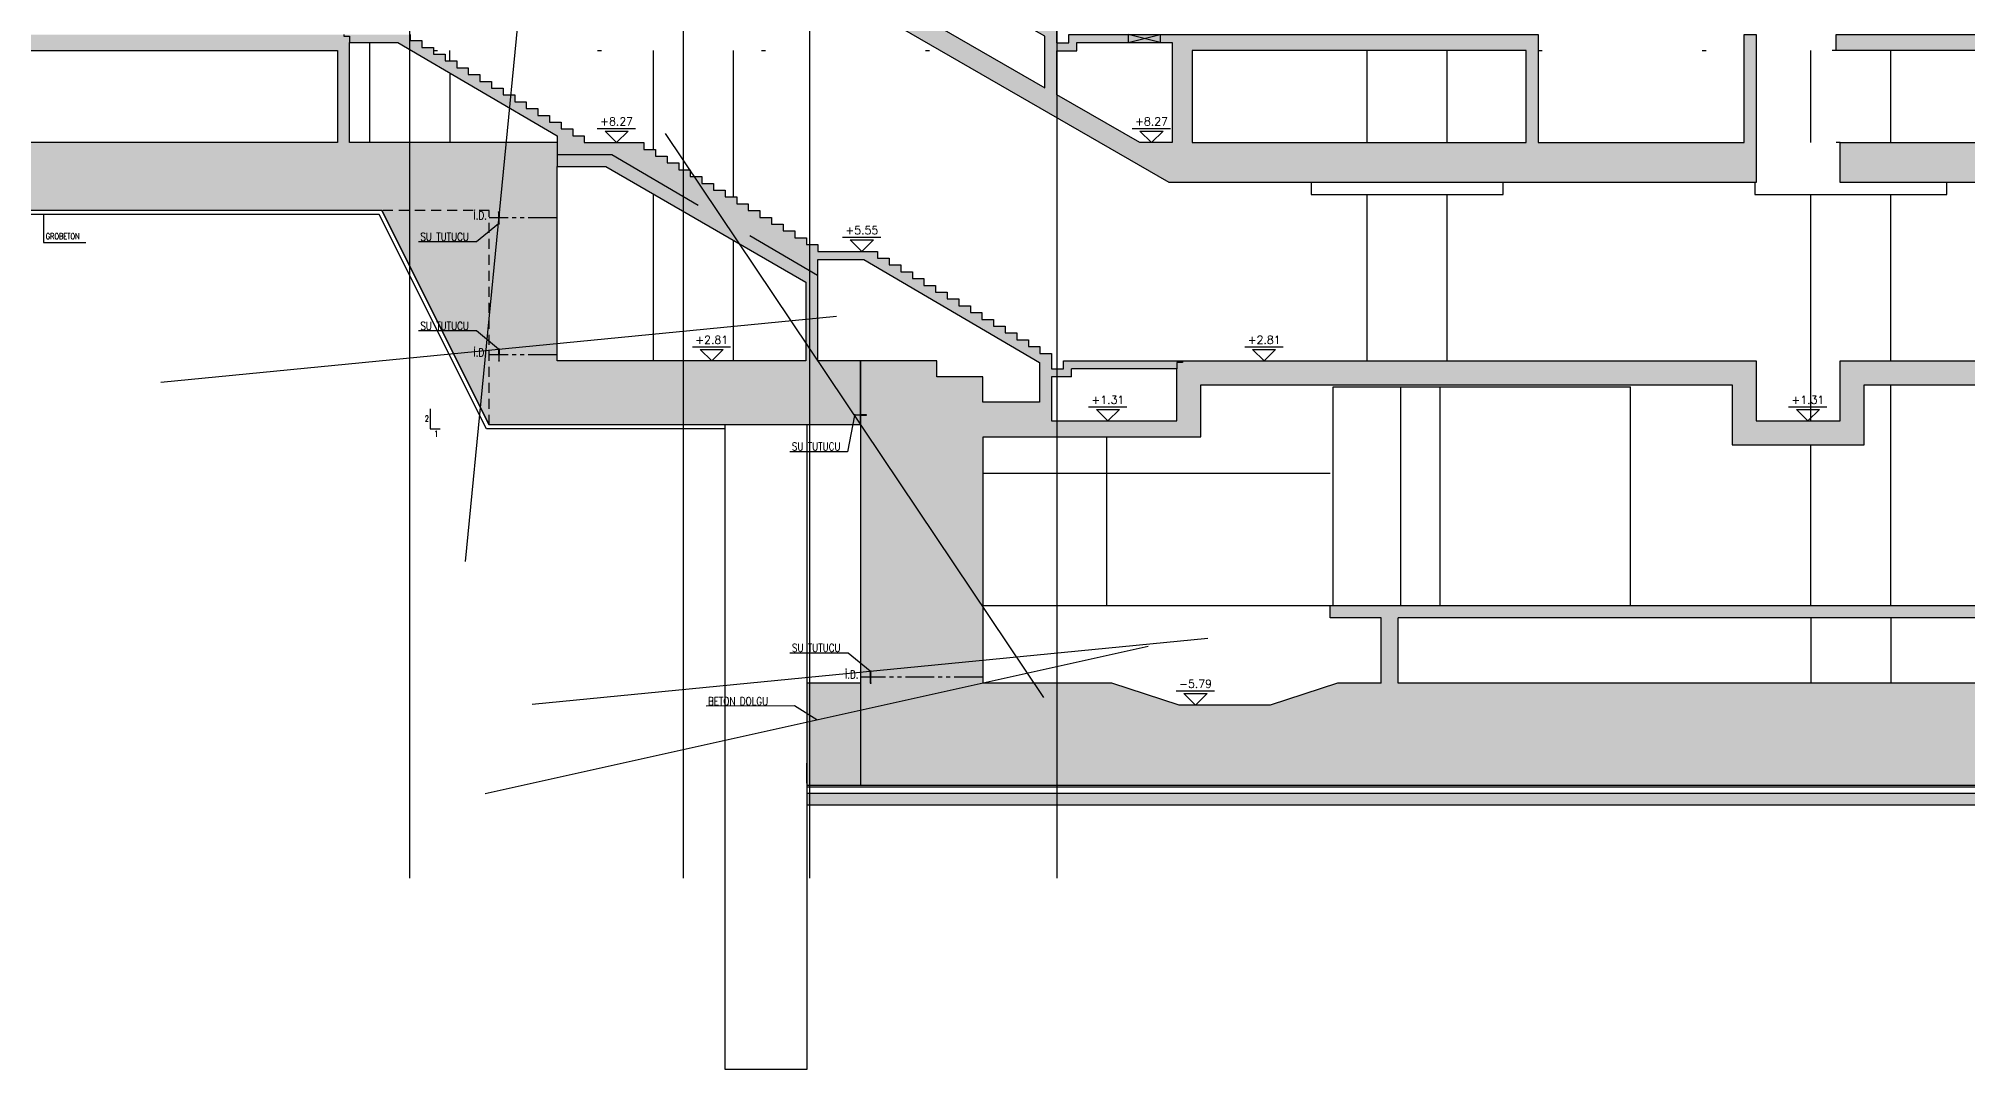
# Model space of a CAD drawing. Header units: millimetres. Extents: x 400408 to 401121, y 4543945 to 4544109.
# Drawn here: x 400694.55 to 400742.77, y 4543950.61 to 4543976.38 of the extents above; entities that cross this region are included whole.
import ezdxf
from ezdxf.enums import TextEntityAlignment as Align

# ---------------------------------------------------------------- set-up
doc = ezdxf.new("R2010")
doc.units = ezdxf.units.MM
for name, pattern in [('ACAD_ISO05W100', [33, 24, -3, 0, -3, 0, -3]), ('AKS', [3, 2.5, -0.25, 0, -0.25]), ('CIZGI', [0.4, 0.25, -0.15]), ('CONTINU', [0]), ('Dot', [4, 0, -4]), ('HIDDEN', [0.375, 0.25, -0.125])]:
    doc.linetypes.add(name, pattern=pattern)
for name, color, linetype in [('aks prota', 2, 'AKS'), ('görünüş prota', 4, 'Continuous'), ('inşaat derzi prota', 11, 'Continuous'), ('kesik prota', 2, 'CIZGI'), ('kesit prota', 1, 'Continuous'), ('kesit tarama prota', 252, 'Continuous'), ('kot prota', 4, 'Continuous'), ('merdiven prota', 2, 'Continuous'), ('not yazısı prota', 6, 'Continuous'), ('not çizgisi prota', 4, 'Continuous'), ('PRT-CST-rc_level', 6, 'Continuous'), ('PRT-CST-rc_levermark', 4, 'Continuous'), ('st_s_not yazısı', 6, 'Continuous'), ('st_s_not çizgisi', 4, 'CIZGI'), ('st_s_su tutucu', 2, 'Continuous'), ('st_s_ölçü', 4, 'Continuous')]:
    doc.layers.add(name, color=color, linetype=linetype)
doc.layers.add('PRT-KD-kazik', color=172, linetype='Continuous', lineweight=25)
doc.styles.add('NOT', font='romanstw.shx')
doc.styles.add('OLCU', font='romanstw.shx')
doc.styles.add('TSIMPLEX', font='romanstw.shx')
doc.dimstyles.new('1-50', dxfattribs={"dimtxt": 10, "dimasz": 4, "dimexe": 4, "dimexo": 8, "dimgap": 4, "dimtad": 1, "dimdec": 1, "dimrnd": 0.05, "dimzin": 9, "dimdsep": 46, "dimtxsty": 'OLCU', "dimblk1": 'OBLIQUE', "dimblk2": 'OBLIQUE', "dimsah": 1, "dimcen": 2, "dimdle": 4, "dimclrd": 4, "dimclre": 4, "dimclrt": 3, "dimadec": 1, "dimazin": 0, "dimtfac": 1, "dimtdec": 1, "dimtix": 1, "dimtmove": 2, "dimatfit": 3, "dimldrblk": 'OBLIQUE', "dimfxl": 1, "dimtvp": 1, "dimtolj": 1, "dimtzin": 1, "dimarcsym": 0})

# ---------------------------------------------------------------- blocks, each defined once
blk = doc.blocks.new('KOTK5')
at = {"layer": 'PRT-CST-rc_levermark'}
blk.add_line((216.6666666667443, 160), (-213.3333333332557, 160), dxfattribs=at)
blk.add_lwpolyline([(130, 130), (-130, 130), (0, 0)], close=True, dxfattribs=at)
at = {"layer": 'PRT-CST-rc_level', "style": 'OLCU'}
blk.add_attdef('000.00', text='', height=90, dxfattribs=at).set_placement((0, 193.1381784435362), align=Align.CENTER)
blk = doc.blocks.new('D')
at = {"layer": 'st_s_su tutucu', "linetype": 'CONTINU', "ltscale": 0.2}
for p, q in [((-39987.83090962706, 52508.18991963421), (-39992.63090966878, 52508.18991966914)), ((-39992.63090966878, 52508.18991966914), (-39992.63090980848, 52507.38991968935)), ((-39992.63090980848, 52507.38991968935), (-39990.63090962501, 52506.05655179494)), ((-39990.63090992199, 52478.65671955824), (-39991.93117670823, 52478.6567195757)), ((-39991.93117670823, 52478.6567195757), (-39991.93117659182, 52477.72311959402)), ((-39991.93117659182, 52477.72311959402), (-39990.63090987367, 52477.72311951835)), ((-39990.6309096902, 52498.50671976196), (-39991.53117650332, 52498.50671977942)), ((-39991.53117650332, 52498.50671977942), (-39991.53117639622, 52497.87311976865)), ((-39991.53117639622, 52497.87311976865), (-39990.63090970417, 52497.87311978029)), ((-39990.63090980196, 52488.50671968629), (-39991.53117661508, 52488.50671963972)), ((-39991.53117661508, 52488.50671963972), (-39991.53117662905, 52487.87311965806)), ((-39991.53117662905, 52487.87311965806), (-39990.630909937, 52487.87311964059)), ((-39991.53117661508, 52467.87311965223), (-39991.53117662905, 52468.5067196339)), ((-39991.53117662905, 52468.5067196339), (-39990.630909937, 52468.50671965136)), ((-39990.63090980196, 52467.87311960567), (-39991.53117661508, 52467.87311965223)), ((-39991.53117650332, 52457.87311951254), (-39991.53117639622, 52458.50671952331)), ((-39991.53117639622, 52458.50671952331), (-39990.63090970417, 52458.50671951166)), ((-39990.6309096902, 52457.87311953), (-39991.53117650332, 52457.87311951254)), ((-39990.63090962501, 52506.05655179494), (-39990.6309096902, 52498.50671976196)), ((-39990.63090970417, 52497.87311978029), (-39990.63090980196, 52488.50671968629)), ((-39990.630909937, 52487.87311964059), (-39990.63090992199, 52478.65671955824)), ((-39990.630909937, 52468.50671965136), (-39990.63090992199, 52477.72311973372)), ((-39990.63090970417, 52458.50671951166), (-39990.63090980196, 52467.87311960567)), ((-39990.63090962501, 52450.32328749701), (-39990.6309096902, 52457.87311953)), ((-39989.83090974534, 52506.05655187643), (-39987.83090964103, 52507.38991968935)), ((-39989.83090955907, 52498.50671965136), (-39989.83090974534, 52506.05655187643)), ((-39988.9306429881, 52498.50671966883), (-39989.83090955907, 52498.50671965136)), ((-39989.83090992229, 52488.50671961062), (-39989.83090981984, 52497.87311973373)), ((-39989.83090981984, 52497.87311973373), (-39988.93064300207, 52497.87311962313)), ((-39988.93064335132, 52488.50671965136), (-39989.83090992229, 52488.50671961062)), ((-39989.83091007002, 52478.65671960481), (-39989.8309099316, 52487.87311978029)), ((-39989.8309099316, 52487.87311978029), (-39988.93064311383, 52487.87311964059)), ((-39988.53064343977, 52478.65671965137), (-39989.83091007002, 52478.65671960481)), ((-39989.83090998934, 52477.72311965805), (-39988.53064344908, 52477.72311964058)), ((-39989.83091007002, 52477.72311968715), (-39989.8309099316, 52468.50671951166)), ((-39989.8309099316, 52468.50671951166), (-39988.93064311383, 52468.50671965136)), ((-39988.93064335132, 52467.87311964059), (-39989.83090992229, 52467.87311968134)), ((-39989.83090992229, 52467.87311968134), (-39989.83090981984, 52458.50671955823)), ((-39989.83090981984, 52458.50671955823), (-39988.93064300207, 52458.50671966883)), ((-39988.9306429881, 52457.87311962313), (-39989.83090955907, 52457.87311964059)), ((-39989.83090955907, 52457.87311964059), (-39989.83090974534, 52450.32328741552)), ((-39988.93064300207, 52497.87311962313), (-39988.9306429881, 52498.50671966883)), ((-39988.93064311383, 52487.87311964059), (-39988.93064335132, 52488.50671965136)), ((-39988.93064311383, 52468.50671965136), (-39988.93064335132, 52467.87311964059)), ((-39988.93064300207, 52458.50671966883), (-39988.9306429881, 52457.87311962313)), ((-39988.53064344908, 52477.72311964058), (-39988.53064343977, 52478.65671965137)), ((-39987.83090964103, 52507.38991968935), (-39987.83090962706, 52508.18991963421)), ((-39992.63090980848, 52448.98991960261), (-39990.63090962501, 52450.32328749701)), ((-39992.63090966878, 52448.18991962282), (-39992.63090980848, 52448.98991960261)), ((-39987.83090962706, 52448.18991965774), (-39992.63090966878, 52448.18991962282)), ((-39989.83090974534, 52450.32328741552), (-39987.83090964103, 52448.98991960261)), ((-39987.83090964103, 52448.98991960261), (-39987.83090962706, 52448.18991965774))]:
    blk.add_line(p, q, dxfattribs=at)
blk = doc.blocks.new('_Oblique')
at = {"layer": 'st_s_ölçü', "lineweight": -2}
blk.add_line((-0.5, -0.5), (0.5, 0.5), dxfattribs=at)
blk = doc.blocks.new('B-B Kesiti')
at = {"layer": 'kesit tarama prota'}
h = blk.add_hatch(color=256, dxfattribs=at)
h.dxf.hatch_style = 1
h.paths.add_polyline_path([(400752.8047805995, 4543960.269438588), (400728.5390493145, 4543960.269438588), (400728.5390493145, 4543961.899438588), (400774.3040614614, 4543961.899438588), (400774.3040614614, 4543960.269438588), (400754.1446719514, 4543960.269438588), (400754.1446719514, 4543957.719435276), (400787.7453301681, 4543957.719435276), (400787.7453301681, 4543960.269435276), (400787.7453301681, 4543973.779438589), (400787.7197302787, 4543973.779438589), (400787.7197302787, 4543976.079438589), (400788.2197302787, 4543976.079438589), (400788.2197302787, 4543976.279438589), (400790.5987384979, 4543976.279438589), (400790.5987384979, 4543973.779438589), (400787.7453301681, 4543973.779438589), (400787.7453301681, 4543972.079438589), (400807.7737746613, 4543972.079438589), (400808.9834568269, 4543968.329438589), (400817.0807302767, 4543968.329438589), (400817.0807302767, 4543996.869438589), (400808.9787302557, 4543996.869438589), (400808.9787302557, 4543999.529438589), (400806.3807302575, 4543999.529438589), (400806.3807302575, 4543996.869438589), (400802.0807302575, 4543996.869438589), (400802.0807302575, 4544000.039438589), (400801.7807302575, 4544000.039438589), (400801.7807302575, 4543995.669438588), (400806.1807302575, 4543995.669438588), (400806.1807302575, 4543989.569438589), (400806.1807302575, 4543989.069438589), (400806.1807302575, 4543983.109438589), (400806.1807302575, 4543982.609438588), (400806.1807302575, 4543973.779438589), (400790.8987384978, 4543973.779438589), (400790.8987384978, 4543976.079438589), (400804.3807302575, 4543976.079438589), (400804.3807302575, 4543976.479438588), (400788.0197302786, 4543976.479438588), (400788.0197302786, 4543976.279438589), (400787.7197302787, 4543976.279438589), (400787.7197302787, 4543976.669438588), (400787.4197302786, 4543976.669438588), (400787.4197302786, 4543976.839438588), (400787.1197302786, 4543976.839438588), (400787.1197302786, 4543977.009438588), (400786.8197302786, 4543977.009438588), (400786.8197302786, 4543977.179438588), (400786.5197302786, 4543977.179438588), (400786.5197302786, 4543977.349438588), (400786.2197302787, 4543977.349438588), (400786.2197302787, 4543977.519438588), (400785.9197302786, 4543977.519438588), (400785.9197302786, 4543977.689438588), (400785.6197302786, 4543977.689438588), (400785.6197302786, 4543977.859438589), (400785.3197302786, 4543977.859438589), (400785.3197302786, 4543978.029438589), (400785.0197302786, 4543978.029438589), (400785.0197302786, 4543978.199438589), (400784.7197302787, 4543978.199438589), (400784.7197302787, 4543978.369438589), (400784.4197302786, 4543978.369438589), (400784.4197302786, 4543978.539438589), (400784.1197302786, 4543978.539438589), (400784.1197302786, 4543978.709438588), (400782.9197302786, 4543978.709438588), (400782.9197302786, 4543978.879438588), (400782.6197302786, 4543978.879438588), (400782.6197302786, 4543979.049438588), (400782.3197302786, 4543979.049438588), (400782.3197302786, 4543979.219438588), (400782.0197302786, 4543979.219438588), (400782.0197302786, 4543979.389438588), (400781.7197302787, 4543979.389438588), (400781.7197302787, 4543979.559438588), (400781.4197302786, 4543979.559438588), (400781.4197302786, 4543979.729438588), (400781.1197302786, 4543979.729438588), (400781.1197302786, 4543979.899438588), (400780.8197302786, 4543979.899438588), (400780.8197302786, 4543980.069438589), (400780.5197302786, 4543980.069438589), (400780.5197302786, 4543980.239438589), (400780.2197302787, 4543980.239438589), (400780.2197302787, 4543980.409438589), (400779.9197302786, 4543980.409438589), (400779.9197302786, 4543980.579438589), (400779.6197302786, 4543980.579438589), (400779.6197302786, 4543980.749438589), (400779.3197302786, 4543980.749438589), (400779.3197302786, 4543980.919438588), (400778.1197302786, 4543980.919438588), (400778.1197302786, 4543981.089438588), (400777.8197302786, 4543981.089438588), (400777.8197302786, 4543981.259438588), (400777.5197302786, 4543981.259438588), (400777.5197302786, 4543981.429438588), (400777.2197302787, 4543981.429438588), (400777.2197302787, 4543981.599438588), (400776.9197302786, 4543981.599438588), (400776.9197302786, 4543981.769438588), (400776.6197302786, 4543981.769438588), (400776.6197302786, 4543981.939438588), (400776.3197302786, 4543981.939438588), (400776.3197302786, 4543982.109438589), (400776.0197302786, 4543982.109438589), (400776.0197302786, 4543982.279438589), (400775.7197302787, 4543982.279438589), (400775.7197302787, 4543982.449438589), (400775.4197302786, 4543982.449438589), (400775.4197302786, 4543982.619438589), (400775.1197302786, 4543982.619438589), (400775.1197302786, 4543982.789438589), (400774.8197302786, 4543982.789438589), (400774.8197302786, 4543982.959438588), (400774.5197302786, 4543982.959438588), (400774.5197302786, 4543983.109438589), (400759.2951271114, 4543983.109438589), (400759.2951271114, 4543989.019438589), (400758.9951271114, 4543989.019438589), (400758.9951271114, 4543983.109438589), (400752.9951271114, 4543983.109438589), (400752.9951271114, 4543989.019438589), (400752.6951271113, 4543989.019438589), (400752.6951271113, 4543983.109438589), (400752.6951271113, 4543983.009438588), (400752.4451271113, 4543983.009438588), (400752.4451271113, 4543983.109438589), (400737.1855411439, 4543983.109438589), (400737.1855411439, 4543982.609438588), (400771.9692416436, 4543982.609438588), (400771.9692416436, 4543981.109438589), (400776.2914883396, 4543981.109438589), (400784.3108835791, 4543976.479438588), (400739.485541144, 4543976.479438588), (400739.485541144, 4543976.079438589), (400784.7987384978, 4543976.079438589), (400784.7987384978, 4543973.779438589), (400764.0155411439, 4543973.779438589), (400764.0155411439, 4543976.029438589), (400763.715541144, 4543976.029438589), (400763.715541144, 4543973.779438589), (400746.715541144, 4543973.779438589), (400746.715541144, 4543976.029438589), (400746.4155411439, 4543976.029438589), (400746.4155411439, 4543973.779438589), (400739.585541144, 4543973.779438589), (400739.585541144, 4543972.779438589), (400784.682987258, 4543972.779438589), (400784.682987258, 4543968.319438589), (400739.585541144, 4543968.319438589), (400739.585541144, 4543966.819438589), (400737.485541144, 4543966.819438589), (400737.485541144, 4543968.319438589), (400720.1742648687, 4543968.319438589), (400720.1742648687, 4543968.119438589), (400719.8740192369, 4543968.119438589), (400719.8740192369, 4543968.509438588), (400719.5840192369, 4543968.509438588), (400719.5840192369, 4543968.679438588), (400719.294019237, 4543968.679438588), (400719.294019237, 4543968.849438588), (400719.0040192369, 4543968.849438588), (400719.0040192369, 4543969.019438588), (400718.7140192369, 4543969.019438588), (400718.7140192369, 4543969.189438588), (400718.424019237, 4543969.189438588), (400718.424019237, 4543969.359438589), (400718.134019237, 4543969.359438589), (400718.134019237, 4543969.529438589), (400717.8440192369, 4543969.529438589), (400717.8440192369, 4543969.699438589), (400717.554019237, 4543969.699438589), (400717.554019237, 4543969.869438589), (400717.264019237, 4543969.869438589), (400717.264019237, 4543970.039438589), (400716.9740192369, 4543970.039438589), (400716.9740192369, 4543970.209438588), (400716.684019237, 4543970.209438588), (400716.684019237, 4543970.379438588), (400716.394019237, 4543970.379438588), (400716.394019237, 4543970.549438588), (400716.1040192369, 4543970.549438588), (400716.1040192369, 4543970.719438588), (400715.8140192369, 4543970.719438588), (400715.8140192369, 4543970.889438588), (400715.524019237, 4543970.889438588), (400715.524019237, 4543971.059438588), (400714.034019237, 4543971.059438588), (400714.034019237, 4543971.229438588), (400713.7440192369, 4543971.229438588), (400713.7440192369, 4543971.399438588), (400713.4540192369, 4543971.399438588), (400713.4540192369, 4543971.569438589), (400713.164019237, 4543971.569438589), (400713.164019237, 4543971.739438589), (400712.8740192369, 4543971.739438589), (400712.8740192369, 4543971.909438589), (400712.5840192369, 4543971.909438589), (400712.5840192369, 4543972.079438589), (400712.294019237, 4543972.079438589), (400712.294019237, 4543972.249438589), (400712.0040192369, 4543972.249438589), (400712.0040192369, 4543972.419438588), (400711.7140192369, 4543972.419438588), (400711.7140192369, 4543972.589438588), (400711.424019237, 4543972.589438588), (400711.424019237, 4543972.759438588), (400711.134019237, 4543972.759438588), (400711.134019237, 4543972.929438588), (400710.8440192369, 4543972.929438588), (400710.8440192369, 4543973.099438588), (400710.554019237, 4543973.099438588), (400710.554019237, 4543973.269438588), (400710.264019237, 4543973.269438588), (400710.264019237, 4543973.439438588), (400709.9740192369, 4543973.439438588), (400709.9740192369, 4543973.609438589), (400709.684019237, 4543973.609438589), (400709.684019237, 4543973.779438589), (400708.1940192369, 4543973.779438589), (400708.1940192369, 4543973.949438589), (400707.904019237, 4543973.949438589), (400707.904019237, 4543974.119438589), (400707.6140192369, 4543974.119438589), (400707.6140192369, 4543974.289438589), (400707.3240192369, 4543974.289438589), (400707.3240192369, 4543974.459438588), (400707.034019237, 4543974.459438588), (400707.034019237, 4543974.629438588), (400706.7440192369, 4543974.629438588), (400706.7440192369, 4543974.799438588), (400706.4540192369, 4543974.799438588), (400706.4540192369, 4543974.969438588), (400706.164019237, 4543974.969438588), (400706.164019237, 4543975.139438588), (400705.8740192369, 4543975.139438588), (400705.8740192369, 4543975.309438588), (400705.5840192369, 4543975.309438588), (400705.5840192369, 4543975.479438588), (400705.294019237, 4543975.479438588), (400705.294019237, 4543975.649438588), (400705.0040192369, 4543975.649438588), (400705.0040192369, 4543975.819438589), (400704.7140192369, 4543975.819438589), (400704.7140192369, 4543975.989438589), (400704.424019237, 4543975.989438589), (400704.424019237, 4543976.159438589), (400704.134019237, 4543976.159438589), (400704.134019237, 4543976.329438589), (400703.8440192369, 4543976.329438589), (400703.8440192369, 4543976.479438588), (400677.2807302768, 4543976.479438588), (400677.2807302768, 4543982.609438588), (400684.8307307042, 4543982.609438588), (400684.8307307042, 4543983.109438589), (400677.2807302768, 4543983.109438589), (400677.2807302768, 4543989.069438589), (400713.7409979451, 4543989.069438589), (400713.7409979451, 4543989.569438589), (400677.2807302768, 4543989.569438589), (400677.2807302768, 4543995.669438588), (400695.5878022157, 4543995.669438588), (400695.5878022157, 4543998.249438589), (400695.2878022156, 4543998.249438589), (400695.2878022156, 4543996.869438589), (400677.0807302767, 4543996.869438589), (400677.0807302767, 4543997.399438589), (400674.4807302767, 4543997.399438589), (400674.4807302767, 4543996.869438589), (400666.3807302728, 4543996.869438589), (400666.3807302728, 4543972.079438589), (400678.1710481111, 4543972.079438589), (400679.3807302768, 4543968.329438589), (400686.1307302786, 4543968.329438589), (400687.3404124441, 4543972.079438589), (400703.1323044506, 4543972.079438589), (400705.8123044505, 4543966.719438588), (400715.099748494, 4543966.719438588), (400715.099748494, 4543968.319438589), (400714.034019237, 4543968.319438589), (400714.034019237, 4543970.859438589), (400715.179719559, 4543970.859438589), (400719.5740192369, 4543968.283469812), (400719.5740192369, 4543967.289435277), (400718.1574768306, 4543967.289435277), (400718.1574768306, 4543967.919435277), (400717.0019713712, 4543967.919435277), (400717.0019713712, 4543968.319435276), (400715.099748494, 4543968.319435276), (400715.099748494, 4543966.719438588), (400715.099748494, 4543960.269438588), (400715.099748494, 4543957.719435276), (400752.8047805995, 4543957.719435276)])
h.paths.add_polyline_path([(400726.8387296493, 4543962.199438589), (400726.8387296493, 4543961.899438588), (400728.1137239228, 4543961.899438588), (400728.1137239228, 4543960.269438588), (400727.0247416542, 4543960.269438588), (400725.341661739, 4543959.719438588), (400723.0617657255, 4543959.719438588), (400721.3786858529, 4543960.269438588), (400718.162091404, 4543960.269438588), (400718.162091404, 4543966.419438588), (400723.6046484666, 4543966.419438588), (400723.6046484666, 4543967.719438588), (400736.8855411439, 4543967.719438588), (400736.8855411439, 4543966.219438588), (400740.1855411439, 4543966.219438588), (400740.1855411439, 4543967.719438588), (400784.682987258, 4543967.719438588), (400784.682987258, 4543960.269438588), (400781.4663871858, 4543960.269438588), (400779.7833134736, 4543959.719438588), (400777.5034174604, 4543959.719438588), (400775.8203375878, 4543960.269438588), (400774.7310881548, 4543960.269438588), (400774.7310881548, 4543961.899438588), (400776.006346372, 4543961.899438588), (400776.006346372, 4543962.199438589)], flags=16)
h.paths.add_polyline_path([(400723.004665622, 4543966.819438589), (400719.8740192369, 4543966.819438589), (400719.8740192369, 4543967.919438588), (400720.3742648687, 4543967.919438588), (400720.3742648687, 4543968.119438589), (400723.004665622, 4543968.119438589)], flags=16)
h.paths.add_polyline_path([(400713.7340192369, 4543968.319438589), (400707.5123044506, 4543968.319438589), (400707.5123044506, 4543973.179438588), (400707.5123044506, 4543973.779438589), (400702.3251064269, 4543973.779438589), (400702.3251064269, 4543976.279438589), (400703.533837206, 4543976.279438589), (400707.5123044506, 4543973.947233652), (400707.5123044506, 4543973.779438589), (400707.5123044506, 4543973.179438588), (400708.7302396428, 4543973.179438588), (400713.7340192369, 4543970.290505093)], flags=16)
h.paths.add_polyline_path([(400702.0251064269, 4543973.779438589), (400684.7307302786, 4543973.779438589), (400684.4307302785, 4543973.779438589), (400684.4307302785, 4543970.029438589), (400681.0807302767, 4543970.029438589), (400681.0807302767, 4543973.779438589), (400680.7807302768, 4543973.779438589), (400677.2807302768, 4543973.779438589), (400677.2807302768, 4543976.079438589), (400702.0251064269, 4543976.079438589)], flags=16)
h.paths.add_polyline_path([(400772.5692416437, 4543981.609438589), (400772.5692416437, 4543982.909438589), (400774.2022964039, 4543982.909438589), (400776.4254629358, 4543981.64964422), (400776.4254629358, 4543981.609438589)], flags=16)
h.paths.add_polyline_path([(400778.1197302786, 4543980.631252882), (400778.1197302786, 4543980.719438588), (400778.9670022869, 4543980.719438588), (400782.6197302786, 4543978.649559394), (400782.6197302786, 4543978.033176671)], flags=16)
h.paths.add_polyline_path([(400782.9197302786, 4543977.85997159), (400782.9197302786, 4543978.509438588), (400783.7670022868, 4543978.509438588), (400787.4197302786, 4543976.439559393), (400787.4197302786, 4543973.779438589), (400785.2987384978, 4543973.779438589), (400785.2987384978, 4543976.486450555)], flags=16)
h.paths.add_polyline_path([(400676.6807302767, 4543973.779438589), (400673.2807302768, 4543973.779438589), (400673.2807302768, 4543995.669438588), (400674.7807302768, 4543995.669438588), (400674.7807302768, 4543997.099438588), (400676.6807302767, 4543997.099438588)], flags=16)
h.paths.add_polyline_path([(400672.7807302768, 4543973.779438589), (400667.5807302727, 4543973.779438589), (400667.5807302727, 4543976.079438589), (400672.7807302768, 4543976.079438589)], flags=16)
h.paths.add_polyline_path([(400672.7807302768, 4543976.479438588), (400667.5807302727, 4543976.479438588), (400667.5807302727, 4543982.609438588), (400672.7807302768, 4543982.609438588)], flags=16)
h.paths.add_polyline_path([(400672.7807302768, 4543983.109438589), (400667.5807302727, 4543983.109438589), (400667.5807302727, 4543989.069438589), (400672.7807302768, 4543989.069438589)], flags=16)
h.paths.add_polyline_path([(400672.7807302768, 4543989.569438589), (400667.5807302727, 4543989.569438589), (400667.5807302727, 4543995.669438588), (400672.7807302768, 4543995.669438588)], flags=16)
h.paths.add_polyline_path([(400806.7834568269, 4543973.779438589), (400806.7834568269, 4543999.329438589), (400808.6787302556, 4543999.329438589), (400808.6787302556, 4543995.669438588), (400810.1834568269, 4543995.669438588), (400810.1834568269, 4543973.779438589)], flags=16)
h.paths.add_polyline_path([(400810.6834568269, 4543970.029438589), (400810.6834568269, 4543976.079438589), (400815.8807302768, 4543976.079438589), (400815.8807302768, 4543973.779438589), (400815.8807302768, 4543970.029438589)], flags=16)
h.paths.add_polyline_path([(400810.6834568269, 4543976.479438588), (400810.6834568269, 4543982.609438588), (400815.8807302768, 4543982.609438588), (400815.8807302768, 4543976.479438588)], flags=16)
h.paths.add_polyline_path([(400810.6834568269, 4543983.109438589), (400810.6834568269, 4543989.069438589), (400815.8807302768, 4543989.069438589), (400815.8807302768, 4543983.109438589)], flags=16)
h.paths.add_polyline_path([(400810.6834568269, 4543989.569438589), (400810.6834568269, 4543995.669438588), (400815.8807302768, 4543995.669438588), (400815.8807302768, 4543989.569438589)], flags=16)
h = blk.add_hatch(color=256, dxfattribs=at)
h.dxf.hatch_style = 1
h.paths.add_polyline_path([(400709.8078095239, 4543981.429438588), (400709.5078095239, 4543981.429438588), (400709.5078095239, 4543981.599438588), (400709.207809524, 4543981.599438588), (400709.207809524, 4543981.769438588), (400708.9078095239, 4543981.769438588), (400708.9078095239, 4543981.939438588), (400708.607809524, 4543981.939438588), (400708.607809524, 4543982.109438589), (400708.3078095239, 4543982.109438589), (400708.3078095239, 4543982.279438589), (400708.0078095239, 4543982.279438589), (400708.0078095239, 4543982.449438589), (400707.707809524, 4543982.449438589), (400707.707809524, 4543982.619438589), (400707.4078095239, 4543982.619438589), (400707.4078095239, 4543982.789438589), (400707.107809524, 4543982.789438589), (400707.107809524, 4543982.959438588), (400706.8078095239, 4543982.959438588), (400706.8078095239, 4543983.109438589), (400700.8303331198, 4543983.109438589), (400700.8303331198, 4543982.609438588), (400704.361304478, 4543982.609438588), (400704.361304478, 4543981.109438589), (400708.3857284304, 4543981.109438589), (400722.8137116575, 4543972.779438589), (400737.485541144, 4543972.779438589), (400737.485541144, 4543976.479438588), (400737.1855411439, 4543976.479438588), (400737.1855411439, 4543973.779438589), (400732.0355411439, 4543973.779438589), (400732.0355411439, 4543976.479438588), (400720.3079938348, 4543976.479438588), (400720.3079938348, 4543976.275568606), (400720.0087384978, 4543976.275568606), (400720.0087384978, 4543976.669438588), (400719.707809524, 4543976.669438588), (400719.707809524, 4543976.839438588), (400719.4078095239, 4543976.839438588), (400719.4078095239, 4543977.009438588), (400719.107809524, 4543977.009438588), (400719.107809524, 4543977.179438588), (400718.8078095239, 4543977.179438588), (400718.8078095239, 4543977.349438588), (400718.5078095239, 4543977.349438588), (400718.5078095239, 4543977.519438588), (400718.207809524, 4543977.519438588), (400718.207809524, 4543977.689438588), (400717.9078095239, 4543977.689438588), (400717.9078095239, 4543977.859438589), (400717.607809524, 4543977.859438589), (400717.607809524, 4543978.029438589), (400717.3078095239, 4543978.029438589), (400717.3078095239, 4543978.199438589), (400717.0078095239, 4543978.199438589), (400717.0078095239, 4543978.369438589), (400716.707809524, 4543978.369438589), (400716.707809524, 4543978.539438589), (400716.4078095239, 4543978.539438589), (400716.4078095239, 4543978.709438588), (400715.207809524, 4543978.709438588), (400715.207809524, 4543978.879438588), (400714.9078095239, 4543978.879438588), (400714.9078095239, 4543979.049438588), (400714.607809524, 4543979.049438588), (400714.607809524, 4543979.219438588), (400714.3078095239, 4543979.219438588), (400714.3078095239, 4543979.389438588), (400714.0078095239, 4543979.389438588), (400714.0078095239, 4543979.559438588), (400713.707809524, 4543979.559438588), (400713.707809524, 4543979.729438588), (400713.4078095239, 4543979.729438588), (400713.4078095239, 4543979.899438588), (400713.107809524, 4543979.899438588), (400713.107809524, 4543980.069438589), (400712.8078095239, 4543980.069438589), (400712.8078095239, 4543980.239438589), (400712.5078095239, 4543980.239438589), (400712.5078095239, 4543980.409438589), (400712.207809524, 4543980.409438589), (400712.207809524, 4543980.579438589), (400711.9078095239, 4543980.579438589), (400711.9078095239, 4543980.749438589), (400711.607809524, 4543980.749438589), (400711.607809524, 4543980.919438588), (400710.4078095239, 4543980.919438588), (400710.4078095239, 4543981.089438588), (400710.107809524, 4543981.089438588), (400710.107809524, 4543981.259438588), (400709.8078095239, 4543981.259438588)])
h.paths.add_polyline_path([(400708.5197030267, 4543981.609438589), (400704.8593044505, 4543981.609438589), (400704.8593044505, 4543982.909438589), (400706.4903756494, 4543982.909438589), (400708.5197030267, 4543981.759486408)], flags=16)
h.paths.add_polyline_path([(400710.4078095239, 4543980.719438588), (400711.2550815322, 4543980.719438588), (400714.9078095239, 4543978.649559394), (400714.9078095239, 4543977.921263583), (400710.4078095239, 4543980.519339794)], flags=16)
h.paths.add_polyline_path([(400715.207809524, 4543978.509438588), (400716.0550815322, 4543978.509438588), (400719.7087384979, 4543976.439032975), (400719.7087384979, 4543975.149445947), (400715.207809524, 4543977.748058502)], flags=16)
h.paths.add_polyline_path([(400720.0087384978, 4543976.075568606), (400720.5079938347, 4543976.075568606), (400720.5079938347, 4543976.279438589), (400722.8908013047, 4543976.279438589), (400722.8908013047, 4543973.779438589), (400722.0816608499, 4543973.779438589), (400720.0087384978, 4543974.976240867)], flags=16)
h.paths.add_polyline_path([(400723.3908013047, 4543976.079438589), (400731.735541144, 4543976.079438589), (400731.735541144, 4543973.779438589), (400723.3908013047, 4543973.779438589)], flags=16)
h = blk.add_hatch(color=256, dxfattribs=at)
h.dxf.hatch_style = 1
h.paths.add_polyline_path([(400715.099748494, 4543960.269438588), (400713.7601237189, 4543960.269438586), (400713.7601237189, 4543957.719435276), (400715.099748494, 4543957.719435276)])
h = blk.add_hatch(dxfattribs=at)
h.set_pattern_fill('AR-CONC', color=253, scale=0.001)
h.set_pattern_definition([(49.99999999999999, (401064.4796072418, 4543652.329635938), (0.182184668996004, -0.01593908553890309), [0.01905, -0.20955]), (355, (401064.4796072418, 4543652.329635938), (-0.03524342142496934, 0.1910568452390352), [0.01524, -0.16764058417]), (100.4514447, (401064.4947892487, 4543652.328307685), (0.1469412470903533, 0.1751177519121951), [0.0161900088, -0.1780902445999999]), (46.18420000000001, (401064.4796072418, 4543652.380435938), (0.2710790408921299, -0.04204232793272716), [0.028575, -0.314325]), (96.63555760999992, (401064.5021971418, 4543652.376932438), (0.237404134051503, 0.2474261245977215), [0.02428502314, -0.26713560816]), (351.1841511700001, (401064.4796072418, 4543652.380435938), (0.2374041340649771, 0.2474261245855327), [0.02285996707, -0.25145973192]), (21, (401064.5050072418, 4543652.367735938), (0.1516143912691325, -0.1022651981870876), [0.01905, -0.20955]), (326.0000000000001, (401064.5050072418, 4543652.367735938), (0.06180202834764708, 0.1841879661223193), [0.01524, -0.16764]), (71.45144499999999, (401064.5176417744, 4543652.359213838), (0.2134164192787162, 0.08192276888590526), [0.0161900088, -0.1780899376]), (37.50000000000001, (401064.4796072418, 4543652.329635938), (0.003088603250591817, 0.08455503887315312), [0, -0.165608, 0, -0.17018, 0, -0.168275]), (7.499999999999998, (401064.4796072418, 4543652.329635938), (0.06681966251030576, 0.1001805748181195), [0, -0.097028, 0, -0.161798, 0, -0.06413500000000001]), (327.5, (401064.4229652418, 4543652.329635938), (0.1355905951668714, -0.005728743992673444), [0, -0.0635, 0, -0.19812, 0, -0.26289]), (317.5, (401064.3975652418, 4543652.329635938), (0.148129181386018, 0.02542649103333303), [0, -0.08255000000000001, 0, -0.131572, 0, -0.18669])])
h.paths.add_polyline_path([(400713.7601237205, 4543957.219435276), (400789.1277850245, 4543957.219435276), (400789.1277850245, 4543957.519435276), (400713.7601237205, 4543957.519435276)])
at = {"layer": 'aks prota', "ltscale": 10}
for p, q in [((400703.8307302786, 4543955.394588933), (400703.8307302786, 4544003.223093859)), ((400710.6707302785, 4543955.394588933), (400710.6707302785, 4544003.223093859)), ((400713.8307302786, 4543955.394588933), (400713.8307302786, 4544003.223093859)), ((400720.0104846472, 4543955.394588933), (400720.0104846472, 4544003.223093859))]:
    blk.add_line(p, q, dxfattribs=at)
at = {"layer": 'görünüş prota', "color": 4}
for p, q in [((400702.8307302786, 4543973.779438589), (400702.8307302786, 4543976.279438589)), ((400704.8307302786, 4543975.819438589), (400704.8307302786, 4543976.079438589)), ((400709.9269651923, 4543973.609438589), (400709.9269651923, 4543976.079438589)), ((400711.9269651923, 4543972.419438588), (400711.9269651923, 4543976.079438589)), ((400727.7615103009, 4543973.779438589), (400727.7615103009, 4543976.079438589)), ((400729.7615103009, 4543973.779438589), (400729.7615103009, 4543976.079438589)), ((400738.850491456, 4543973.779438589), (400738.850491456, 4543976.079438589)), ((400740.850491456, 4543973.779438589), (400740.850491456, 4543976.079438589)), ((400704.8307302786, 4543975.493472847), (400704.8307302786, 4543973.779438589)), ((400709.9269651923, 4543968.319438589), (400709.9269651923, 4543972.48850877)), ((400727.7615103009, 4543968.319438589), (400727.7615103009, 4543972.479438588)), ((400729.7615103009, 4543968.319438589), (400729.7615103009, 4543972.479438588)), ((400738.850491456, 4543966.819438589), (400738.850491456, 4543972.479438588)), ((400740.850491456, 4543968.319438589), (400740.850491456, 4543972.479438588)), ((400711.9269651921, 4543968.319438589), (400711.9269651921, 4543971.333808232)), ((400726.9088630994, 4543962.199438589), (400726.9088630994, 4543967.669438588)), ((400728.6077992138, 4543962.199438589), (400728.6077992138, 4543967.669438588)), ((400729.5829017455, 4543962.199438589), (400729.5829017455, 4543967.669438588)), ((400734.3439547036, 4543962.199438589), (400734.3439547036, 4543967.669438588)), ((400740.850491456, 4543962.199438589), (400740.850491456, 4543967.719438588)), ((400721.2533815437, 4543962.199438589), (400721.2533815437, 4543966.419438588)), ((400738.850491456, 4543962.199438589), (400738.850491456, 4543966.219438588)), ((400738.850491456, 4543961.899438588), (400738.850491456, 4543960.269438588)), ((400740.850491456, 4543961.899438588), (400740.850491456, 4543960.269438588))]:
    blk.add_line(p, q, dxfattribs=at)
at = {"layer": 'görünüş prota'}
for p, q in [((400713.7601237199, 4543957.769435275), (400713.7601237196, 4543958.263606187)), ((400789.1277850244, 4543957.669435277), (400713.7601237201, 4543957.669435277))]:
    blk.add_line(p, q, dxfattribs=at)
at = {"layer": 'görünüş prota', "color": 4, "linetype": 'Dot'}
for points in [[(400704.424019237, 4543976.079438589), (400717.0979439925, 4543976.079438589)], [(400732.0355411439, 4543976.079438589), (400737.1855411439, 4543976.079438589)], [(400739.485541144, 4543976.079438589), (400737.485541144, 4543976.079438589)], [(400739.585541144, 4543973.779438589), (400737.485541144, 4543973.779438589)]]:
    blk.add_lwpolyline(points, dxfattribs=at)
at = {"layer": 'görünüş prota', "color": 4}
for points in [[(400726.3615103025, 4543972.779438589), (400726.3615103025, 4543972.479438588), (400731.1615103024, 4543972.479438588), (400731.1615103024, 4543972.779438589)], [(400737.4504914561, 4543972.779438589), (400737.4504914561, 4543972.479438588), (400742.2504914561, 4543972.479438588), (400742.2504914561, 4543972.779438589)], [(400726.9088630994, 4543967.669438588), (400734.3439547036, 4543967.669438588)], [(400726.8387296493, 4543965.509438588), (400718.162091404, 4543965.509438588)], [(400726.8387296493, 4543962.199438589), (400718.162091404, 4543962.199438589)]]:
    blk.add_lwpolyline(points, dxfattribs=at)
at = {"layer": 'görünüş prota'}
for points in [[(400711.7185615969, 4543966.619438589), (400705.7505010517, 4543966.619438589), (400703.0705010517, 4543971.979438588), (400687.402215843, 4543971.979438588), (400686.1925336775, 4543968.229438588), (400679.3189268779, 4543968.229438588), (400678.1092447122, 4543971.979438588), (400666.2807302727, 4543971.979438588), (400666.2807302727, 4543972.079438589)], [(400713.7601237202, 4543957.519435276), (400789.1277850245, 4543957.519435276)], [(400789.1277850248, 4543957.219435276), (400713.7601237205, 4543957.219435276)]]:
    blk.add_lwpolyline(points, dxfattribs=at)
at = {"layer": 'inşaat derzi prota', "linetype": 'ACAD_ISO05W100', "ltscale": 0.03}
for points in [[(400707.5123044506, 4543971.896290211), (400705.8123045441, 4543971.896290211)], [(400707.512304357, 4543968.469438588), (400705.8123044505, 4543968.469438588)], [(400718.1620913104, 4543960.419438588), (400715.099748494, 4543960.419438588)]]:
    blk.add_lwpolyline(points, dxfattribs=at)
at = {"layer": 'kesik prota', "ltscale": 10}
for points in [[(400721.7908029925, 4543976.479438588), (400721.7908029925, 4543976.279438589), (400722.5908013047, 4543976.479438588), (400722.5908013047, 4543976.279438589), (400721.7908029925, 4543976.479438588)], [(400707.5123044506, 4543973.779438589), (400707.5123044506, 4543973.479438588), (400708.8797091208, 4543973.479438588), (400714.0242648684, 4543970.46366453)]]:
    blk.add_lwpolyline(points, dxfattribs=at)
at = {"layer": 'kesik prota'}
blk.add_lwpolyline([(400705.8123044505, 4543966.719438588), (400705.8123044505, 4543972.079438589), (400703.1323044506, 4543972.079438589)], dxfattribs=at)
at = {"layer": 'kesit prota'}
for p, q in [((400723.004665622, 4543968.119438589), (400720.3742648687, 4543968.119438589)), ((400720.3742648687, 4543967.919438588), (400720.3742648687, 4543968.119438589)), ((400723.004665622, 4543966.819438589), (400723.004665622, 4543968.119438589))]:
    blk.add_line(p, q, dxfattribs=at)
at = {"layer": 'kesit prota', "color": 1}
for p, q in [((400726.8387296493, 4543961.899438588), (400726.8387296493, 4543962.199438589)), ((400776.006346372, 4543962.199438589), (400726.8387296493, 4543962.199438589)), ((400728.1137239228, 4543961.899438588), (400726.8387296493, 4543961.899438588)), ((400728.1137239228, 4543960.269438588), (400728.1137239228, 4543961.899438588)), ((400728.5390493145, 4543960.269438588), (400728.5390493145, 4543961.899438588)), ((400774.3040614614, 4543961.899438588), (400728.5390493145, 4543961.899438588))]:
    blk.add_line(p, q, dxfattribs=at)
at = {"layer": 'kesit prota'}
for points in [[(400715.099748494, 4543966.719438588), (400705.8123044505, 4543966.719438588), (400703.1323044506, 4543972.079438589), (400687.3404124441, 4543972.079438589)], [(400720.0087384978, 4543976.275568606), (400720.3079938348, 4543976.275568606), (400720.3079938348, 4543976.479438588), (400732.0355411439, 4543976.479438588), (400732.0355411439, 4543973.779438589), (400737.1855411439, 4543973.779438589), (400737.1855411439, 4543976.479438588), (400737.485541144, 4543976.479438588), (400737.485541144, 4543972.779438589), (400722.8137116575, 4543972.779438589), (400708.3857284304, 4543981.109438589), (400704.361304478, 4543981.109438589), (400704.361304478, 4543982.609438588), (400700.8303331198, 4543982.609438588), (400700.8303331198, 4543983.109438589)], [(400703.8440192369, 4543976.479438588), (400703.8440192369, 4543976.329438589), (400704.134019237, 4543976.329438589), (400704.134019237, 4543976.159438589), (400704.424019237, 4543976.159438589), (400704.424019237, 4543975.989438589), (400704.7140192369, 4543975.989438589), (400704.7140192369, 4543975.819438589), (400705.0040192369, 4543975.819438589), (400705.0040192369, 4543975.649438588), (400705.294019237, 4543975.649438588), (400705.294019237, 4543975.479438588), (400705.5840192369, 4543975.479438588), (400705.5840192369, 4543975.309438588), (400705.8740192369, 4543975.309438588), (400705.8740192369, 4543975.139438588), (400706.164019237, 4543975.139438588), (400706.164019237, 4543974.969438588), (400706.4540192369, 4543974.969438588), (400706.4540192369, 4543974.799438588), (400706.7440192369, 4543974.799438588), (400706.7440192369, 4543974.629438588), (400707.034019237, 4543974.629438588), (400707.034019237, 4543974.459438588), (400707.3240192369, 4543974.459438588), (400707.3240192369, 4543974.289438589), (400707.6140192369, 4543974.289438589), (400707.6140192369, 4543974.119438589), (400707.904019237, 4543974.119438589), (400707.904019237, 4543973.949438589), (400708.1940192369, 4543973.949438589), (400708.1940192369, 4543973.779438589), (400709.684019237, 4543973.779438589), (400709.684019237, 4543973.609438589), (400709.9740192369, 4543973.609438589), (400709.9740192369, 4543973.439438588), (400710.264019237, 4543973.439438588), (400710.264019237, 4543973.269438588), (400710.554019237, 4543973.269438588), (400710.554019237, 4543973.099438588), (400710.8440192369, 4543973.099438588), (400710.8440192369, 4543972.929438588), (400711.134019237, 4543972.929438588), (400711.134019237, 4543972.759438588), (400711.424019237, 4543972.759438588), (400711.424019237, 4543972.589438588), (400711.7140192369, 4543972.589438588), (400711.7140192369, 4543972.419438588), (400712.0040192369, 4543972.419438588), (400712.0040192369, 4543972.249438589), (400712.294019237, 4543972.249438589), (400712.294019237, 4543972.079438589), (400712.5840192369, 4543972.079438589), (400712.5840192369, 4543971.909438589), (400712.8740192369, 4543971.909438589), (400712.8740192369, 4543971.739438589), (400713.164019237, 4543971.739438589), (400713.164019237, 4543971.569438589), (400713.4540192369, 4543971.569438589), (400713.4540192369, 4543971.399438588), (400713.7440192369, 4543971.399438588), (400713.7440192369, 4543971.229438588), (400714.034019237, 4543971.229438588), (400714.034019237, 4543971.059438588), (400715.524019237, 4543971.059438588), (400715.524019237, 4543970.889438588), (400715.8140192369, 4543970.889438588), (400715.8140192369, 4543970.719438588), (400716.1040192369, 4543970.719438588), (400716.1040192369, 4543970.549438588), (400716.394019237, 4543970.549438588), (400716.394019237, 4543970.379438588), (400716.684019237, 4543970.379438588), (400716.684019237, 4543970.209438588), (400716.9740192369, 4543970.209438588), (400716.9740192369, 4543970.039438589), (400717.264019237, 4543970.039438589), (400717.264019237, 4543969.869438589), (400717.554019237, 4543969.869438589), (400717.554019237, 4543969.699438589), (400717.8440192369, 4543969.699438589), (400717.8440192369, 4543969.529438589), (400718.134019237, 4543969.529438589), (400718.134019237, 4543969.359438589), (400718.424019237, 4543969.359438589), (400718.424019237, 4543969.189438588), (400718.7140192369, 4543969.189438588), (400718.7140192369, 4543969.019438588), (400719.0040192369, 4543969.019438588), (400719.0040192369, 4543968.849438588), (400719.294019237, 4543968.849438588), (400719.294019237, 4543968.679438588), (400719.5840192369, 4543968.679438588), (400719.5840192369, 4543968.509438588), (400719.8740192369, 4543968.509438588), (400719.8740192369, 4543968.119438589), (400720.1742648687, 4543968.119438589), (400720.1742648687, 4543968.319438589), (400737.485541144, 4543968.319438589)], [(400703.1323044506, 4543972.079438589), (400705.8123044505, 4543966.719438588)], [(400715.099748494, 4543960.269438588), (400715.099748494, 4543957.719435276)]]:
    blk.add_lwpolyline(points, dxfattribs=at)
at = {"layer": 'kesit prota', "color": 1}
for points in [[(400720.0087384978, 4543976.275568606), (400720.0087384978, 4543976.669438588)], [(400715.207809524, 4543977.748058502), (400719.7087384979, 4543975.149445947), (400719.7087384979, 4543976.439032975), (400716.0550815322, 4543978.509438588), (400715.207809524, 4543978.509438588), (400715.207809524, 4543977.748058502)], [(400739.585541144, 4543968.319438589), (400784.682987258, 4543968.319438589), (400784.682987258, 4543972.779438589), (400739.585541144, 4543972.779438589), (400739.585541144, 4543973.779438589), (400746.4155411439, 4543973.779438589), (400746.4155411439, 4543976.029438589), (400746.715541144, 4543976.029438589), (400746.715541144, 4543973.779438589), (400763.715541144, 4543973.779438589), (400763.715541144, 4543976.029438589), (400764.0155411439, 4543976.029438589), (400764.0155411439, 4543973.779438589), (400784.7987384978, 4543973.779438589), (400784.7987384978, 4543976.079438589), (400739.485541144, 4543976.079438589), (400739.485541144, 4543976.479438588), (400784.3108835791, 4543976.479438588)], [(400684.4307302785, 4543970.029438589), (400681.0807302767, 4543970.029438589), (400681.0807302767, 4543973.779438589), (400680.7807302768, 4543973.779438589), (400680.7807302768, 4543973.779438589), (400677.2807302768, 4543973.779438589), (400677.2807302768, 4543976.079438589), (400702.0251064269, 4543976.079438589), (400702.0251064269, 4543973.779438589), (400684.7307302786, 4543973.779438589), (400684.7307302786, 4543973.779438589), (400684.4307302785, 4543973.779438589), (400684.4307302785, 4543970.029438589)], [(400707.5123044506, 4543973.779438589), (400702.3251064269, 4543973.779438589), (400702.3251064269, 4543976.279438589), (400703.533837206, 4543976.279438589), (400707.5123044506, 4543973.947233652), (400707.5123044506, 4543973.779438589)], [(400720.5079938347, 4543976.279438589), (400722.8908013047, 4543976.279438589), (400722.8908013047, 4543973.779438589), (400722.0816608499, 4543973.779438589), (400720.0087384978, 4543974.976240867), (400720.0087384978, 4543976.075568606), (400720.5079938347, 4543976.075568606), (400720.5079938347, 4543976.279438589)], [(400707.5123044506, 4543968.319438589), (400707.5123044506, 4543973.179438588), (400708.7302396428, 4543973.179438588), (400713.7340192369, 4543970.290505093), (400713.7340192369, 4543968.319438589), (400707.5123044506, 4543968.319438589)], [(400715.099748494, 4543966.719438588), (400715.099748494, 4543968.319438589), (400714.034019237, 4543968.319438589), (400714.034019237, 4543970.859438589), (400715.179719559, 4543970.859438589), (400719.5740192369, 4543968.283469812), (400719.5740192369, 4543967.289435277), (400718.1574768306, 4543967.289435277), (400718.1574768306, 4543967.919435277), (400717.0019713712, 4543967.919435277), (400717.0019713712, 4543968.319435276), (400715.099748494, 4543968.319435276), (400715.099748494, 4543960.269438588), (400713.7601237189, 4543960.269438586), (400713.7601237189, 4543957.719435276), (400752.8047805995, 4543957.719435276)], [(400737.485541144, 4543968.319438589), (400737.485541144, 4543966.819438589), (400739.585541144, 4543966.819438589), (400739.585541144, 4543968.319438589)], [(400728.1137239228, 4543960.269438588), (400727.0247416542, 4543960.269438588), (400725.341661739, 4543959.719438588), (400723.0617657255, 4543959.719438588), (400721.3786858529, 4543960.269438588), (400718.162091404, 4543960.269438588), (400718.162091404, 4543966.419438588), (400723.6046484666, 4543966.419438588), (400723.6046484666, 4543967.719438588), (400736.8855411439, 4543967.719438588), (400736.8855411439, 4543966.219438588), (400740.1855411439, 4543966.219438588), (400740.1855411439, 4543967.719438588), (400784.682987258, 4543967.719438588), (400784.682987258, 4543960.269438588), (400781.4663871858, 4543960.269438588), (400779.7833134736, 4543959.719438588), (400777.5034174604, 4543959.719438588), (400775.8203375878, 4543960.269438588), (400774.7310881548, 4543960.269438588)], [(400720.3742648687, 4543967.919438588), (400719.8740192369, 4543967.919438588), (400719.8740192369, 4543966.819438589), (400723.004665622, 4543966.819438589)], [(400752.8047805995, 4543960.269438588), (400728.5390493145, 4543960.269438588)]]:
    blk.add_lwpolyline(points, dxfattribs=at)
blk.add_lwpolyline([(400723.3908013047, 4543976.079438589), (400723.3908013047, 4543973.779438589), (400731.735541144, 4543973.779438589), (400731.735541144, 4543976.079438589)], close=True, dxfattribs=at)
at = {"layer": 'kesit tarama prota'}
blk.add_lwpolyline([(400707.5123044506, 4543973.779438589), (400707.5123044506, 4543973.179438588)], dxfattribs=at)
at = {"layer": 'merdiven prota', "linetype": 'HIDDEN', "ltscale": 10}
for points in [[(400702.1801064269, 4543976.479438588), (400702.1801064269, 4543976.439438588), (400702.3250927302, 4543976.439435764), (400702.3250927302, 4543976.279438589)], [(400723.1496410167, 4543968.319438589), (400723.1496410167, 4543968.279438589), (400723.0046547134, 4543968.279435764), (400723.0046547134, 4543968.119438589)]]:
    blk.add_lwpolyline(points, dxfattribs=at)
at = {"layer": 'PRT-KD-kazik', "color": 3}
blk.add_lwpolyline([(400713.7601237133, 4543966.719438588), (400713.7601237253, 4543950.609438539), (400711.7185616088, 4543950.609438539), (400711.7185615968, 4543966.719438588)], dxfattribs=at)
at = {"layer": 'st_s_not çizgisi', "linetype": 'CONTINU'}
blk.add_lwpolyline([(400694.6762253174, 4543971.979438588), (400694.6762253174, 4543971.284554656), (400695.7326253174, 4543971.284554656)], dxfattribs=at)
at = {"layer": 'st_s_ölçü', "ltscale": 0.1}
blk.add_lwpolyline([(400704.3420435944, 4543967.119438589), (400704.3420435944, 4543966.619438589), (400704.5920435944, 4543966.619438589)], dxfattribs=at)
at = {"layer": 'kot prota', "linetype": 'CONTINU', "ltscale": 0.1}
ref = blk.add_blockref('KOTK5', (400709.0004454536, 4543973.779438589), dxfattribs=dict(at, xscale=-0.002222222222222222, yscale=0.002222222222222222, zscale=0.002222222222222222, rotation=359.9999999999902))
ref.add_attrib('000.00', '+8.27', dxfattribs={"layer": 'PRT-CST-rc_level', "height": 0.2, "style": 'OLCU'}).set_placement((400709.0004454536, 4543974.20863454), align=Align.CENTER)
ref = blk.add_blockref('KOTK5', (400722.3708553055, 4543973.779438589), dxfattribs=dict(at, xscale=-0.002222222222222222, yscale=0.002222222222222222, zscale=0.002222222222222222, rotation=359.9999999999902))
ref.add_attrib('000.00', '+8.27', dxfattribs={"layer": 'PRT-CST-rc_level', "height": 0.2, "style": 'OLCU'}).set_placement((400722.3708553055, 4543974.20863454), align=Align.CENTER)
ref = blk.add_blockref('KOTK5', (400715.1302519491, 4543971.059438588), dxfattribs=dict(at, xscale=-0.002222222222222222, yscale=0.002222222222222222, zscale=0.002222222222222222, rotation=359.9999999999902))
ref.add_attrib('000.00', '+5.55', dxfattribs={"layer": 'PRT-CST-rc_level', "height": 0.2, "style": 'OLCU'}).set_placement((400715.1302519491, 4543971.488634541), align=Align.CENTER)
ref = blk.add_blockref('KOTK5', (400711.3778103345, 4543968.319438589), dxfattribs=dict(at, xscale=-0.002222222222222222, yscale=0.002222222222222222, zscale=0.002222222222222222, rotation=359.9999999999902))
ref.add_attrib('000.00', '+2.81', dxfattribs={"layer": 'PRT-CST-rc_level', "height": 0.2, "style": 'OLCU'}).set_placement((400711.3778103345, 4543968.74863454), align=Align.CENTER)
ref = blk.add_blockref('KOTK5', (400725.1860667931, 4543968.319438589), dxfattribs=dict(at, xscale=-0.002222222222222222, yscale=0.002222222222222222, zscale=0.002222222222222222, rotation=359.9999999999902))
ref.add_attrib('000.00', '+2.81', dxfattribs={"layer": 'PRT-CST-rc_level', "height": 0.2, "style": 'OLCU'}).set_placement((400725.1860667931, 4543968.74863454), align=Align.CENTER)
ref = blk.add_blockref('KOTK5', (400721.2814759169, 4543966.819438589), dxfattribs=dict(at, xscale=-0.002222222222222222, yscale=0.002222222222222222, zscale=0.002222222222222222, rotation=359.9999999999902))
ref.add_attrib('000.00', '+1.31', dxfattribs={"layer": 'PRT-CST-rc_level', "height": 0.2, "style": 'OLCU'}).set_placement((400721.2814759169, 4543967.24863454), align=Align.CENTER)
ref = blk.add_blockref('KOTK5', (400738.7782674337, 4543966.819438589), dxfattribs=dict(at, xscale=-0.002222222222222222, yscale=0.002222222222222222, zscale=0.002222222222222222, rotation=359.9999999999902))
ref.add_attrib('000.00', '+1.31', dxfattribs={"layer": 'PRT-CST-rc_level', "height": 0.2, "style": 'OLCU'}).set_placement((400738.7782674337, 4543967.24863454), align=Align.CENTER)
ref = blk.add_blockref('KOTK5', (400723.4719117006, 4543959.719438588), dxfattribs=dict(at, xscale=-0.002222222222222222, yscale=0.002222222222222222, zscale=0.002222222222222222, rotation=359.9999999999902))
ref.add_attrib('000.00', '-5.79', dxfattribs={"layer": 'PRT-CST-rc_level', "height": 0.2, "style": 'OLCU'}).set_placement((400723.4719117006, 4543960.148634541), align=Align.CENTER)
at = {"layer": 'st_s_ölçü', "xscale": 0.004999999999999998, "yscale": 0.004999999999999998, "zscale": 0.004999999999999998}
for p, rotation in [((400506.1111499959, 4544234.28723981), 180), ((400506.1111499023, 4544230.860388186), 180), ((400452.7087988961, 4543767.018284041), 270), ((400515.3985939457, 4544222.810388186), 180)]:
    blk.add_blockref('D', p, dxfattribs=dict(at, rotation=rotation))
at = {"layer": 'not yazısı prota', "ltscale": 0.05, "style": 'TSIMPLEX', "width": 0.8}
for s, p in [('İ.D.', (400705.424985205, 4543971.857675648)), ('SU TUTUCU', (400704.0961780002, 4543971.324080828)), ('SU TUTUCU', (400704.0961779066, 4543969.097102882)), ('İ.D.', (400705.4249851114, 4543968.430824025)), ('SU TUTUCU', (400713.3826325815, 4543966.083665477)), ('SU TUTUCU', (400713.3836220436, 4543961.047102883)), ('İ.D.', (400714.7124291548, 4543960.380824025)), ('BETON DOLGU', (400711.2867758193, 4543959.714172382))]:
    blk.add_text(s, height=0.2, dxfattribs=at).set_placement(p)
at = {"layer": 'st_s_not yazısı', "ltscale": 0.05, "style": 'NOT', "width": 0.8}
blk.add_text('GROBETON', height=0.15, dxfattribs=at).set_placement((400694.7340891122, 4543971.437801621), align=Align.MIDDLE_LEFT)
for s, p in [('2', (400704.2068465381, 4543966.803426596)), ('1', (400704.4413465381, 4543966.425726596))]:
    blk.add_text(s, height=0.15, dxfattribs=at).set_placement(p)
at = {"layer": 'not çizgisi prota'}
for points in [[(400706.0503045441, 4543971.750290211), (400705.4981511291, 4543971.296353372), (400704.0477681478, 4543971.296353372)], [(400706.0503044505, 4543968.615438588), (400705.4981510355, 4543969.069375427), (400704.0477680542, 4543969.069375427)], [(400714.9517485096, 4543966.957438588), (400714.7726056163, 4543966.048467398), (400713.3342226357, 4543966.048467398)], [(400715.3377484939, 4543960.565438588), (400714.7855950789, 4543961.019375427), (400713.3352120978, 4543961.019375427)], [(400714.0034295841, 4543959.347725747), (400713.4519587546, 4543959.698649368), (400711.2383658734, 4543959.686444927)]]:
    blk.add_leader(points, dimstyle='1-50', override={"dimasz": 12, "dimgap": 4, "dimtad": 0}, dxfattribs=at)

msp = doc.modelspace()

# ---------------------------------------------------------------- block references
msp.add_blockref('B-B Kesiti', (0, 0))

doc.saveas('drawing.dxf')
